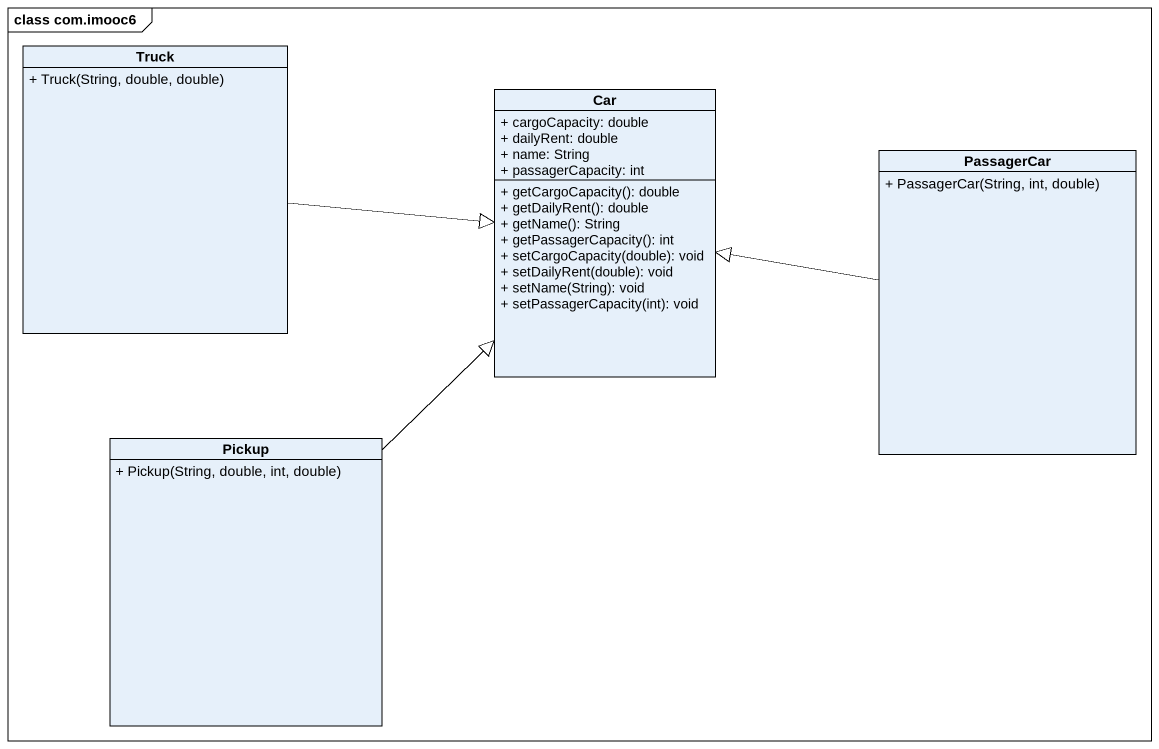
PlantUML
@startuml
mainframe class com.imooc6
hide circle
hide empty members
skinparam classAttributeIconSize 0
class Truck {
  + Truck(String, double, double)
}
class Car {
  + cargoCapacity: double
  + dailyRent: double
  + name: String
  + passagerCapacity: int
  + getCargoCapacity(): double
  + getDailyRent(): double
  + getName(): String
  + getPassagerCapacity(): int
  + setCargoCapacity(double): void
  + setDailyRent(double): void
  + setName(String): void
  + setPassagerCapacity(int): void
}
class PassagerCar {
  + PassagerCar(String, int, double)
}
class Pickup {
  + Pickup(String, double, int, double)
}
Truck -right-|> Car
PassagerCar -left-|> Car
Pickup -up-|> Car
@enduml
